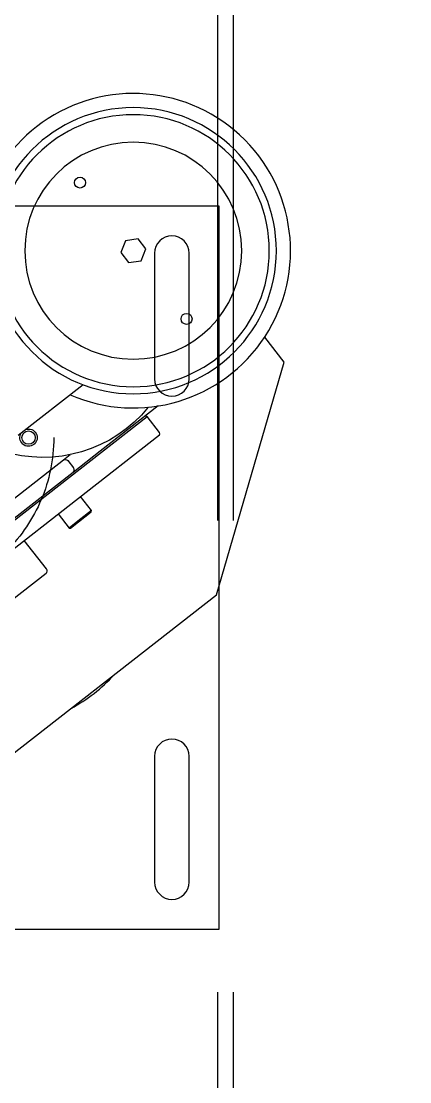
# Model space of a CAD drawing. Header units: millimetres. Extents: x 10462777 to 22643323, y 453826 to 1389191.
# Drawn here: x 11298692 to 11298939, y 595325 to 595999 of the extents above; entities that cross this region are included whole.
import ezdxf

# ---------------------------------------------------------------- set-up
doc = ezdxf.new("R2010")
doc.units = ezdxf.units.MM
doc.header["$LTSCALE"] = 200
doc.header["$MEASUREMENT"] = 0
doc.linetypes.add('DASHED', pattern=[3.5, 2, -1.5])
doc.linetypes.add('HIDDEN', pattern=[3.75, 2.5, -1.25])
doc.layers.get('0').update_dxf_attribs({"linetype": 'CONTINUOUS'})
doc.layers.add('203', color=7, linetype='CONTINUOUS', true_color=0xffffff)
doc.layers.add('TOP$23', color=7, linetype='CONTINUOUS', true_color=0xffffff)
doc.layers.add('LAYOUT', color=8, linetype='CONTINUOUS', lineweight=25)

# ---------------------------------------------------------------- blocks, each defined once
blk = doc.blocks.new('r710ic')
at = {"layer": 'LAYOUT', "color": 3}
blk.add_circle((272041.37, 104232.63), 2050.12, dxfattribs=at)

msp = doc.modelspace()

# ---------------------------------------------------------------- linework, layer by layer
at = {"linetype": 'HIDDEN'}
msp.add_circle((11298611.13364, 595734.49862, 0), 101.50652, dxfattribs=at)
at = {"layer": '203', "color": 155, "linetype": 'Continuous'}
for p, q in [((11298817.7761, 595881.75573, 0), (11298457.77099, 595881.75573, 0)), ((11298817.7761, 595421.7492, 0), (11298817.7761, 595881.75573, 0)), ((11298683.27419, 595421.7492, 0), (11298817.7761, 595421.7492, 0))]:
    msp.add_line(p, q, dxfattribs=at)
at = {"layer": '203', "color": 252, "linetype": 'Continuous'}
for p, q in [((11298766.2449, 595860.81357, 0), (11298758.24055, 595859.68863, 0)), ((11298771.22131, 595854.44406, 0), (11298766.2449, 595860.81357, 0)), ((11298758.24055, 595859.68863, 0), (11298755.21259, 595852.19419, 0)), ((11298768.19335, 595846.94962, 0), (11298771.22131, 595854.44406, 0)), ((11298755.21259, 595852.19419, 0), (11298760.189, 595845.82468, 0)), ((11298760.189, 595845.82468, 0), (11298768.19335, 595846.94962, 0)), ((11298776.77552, 595851.75531, 0), (11298776.77552, 595771.75417, 0)), ((11298798.77583, 595771.75417, 0), (11298798.77583, 595851.75531, 0)), ((11298859.23573, 595782.39805, 0), (11298846.76263, 595798.36288, 0)), ((11298816.1433, 595634.51729, 0), (11298859.23573, 595782.39805, 0)), ((11298731.2956, 595768.10021, 0), (11298690.01843, 595735.85095, 0)), ((11298778.93813, 595754.56118, 0), (11298742.22601, 595725.87853, 0)), ((11298679.99087, 595675.98685, 0), (11298771.97242, 595747.85071, 0)), ((11298771.97242, 595747.85071, 0), (11298770.5691, 595748.02258, 0)), ((11298779.97651, 595737.60595, 0), (11298771.97242, 595747.85071, 0)), ((11298568.66567, 595571.24279, 0), (11298779.80416, 595736.20225, 0)), ((11298644.63277, 595630.5948, 0), (11298779.80416, 595736.20225, 0)), ((11298742.22601, 595725.87853, 0), (11298724.88953, 595712.33379, 0)), ((11298673.02755, 595684.50513, 0), (11298718.73282, 595720.21401, 0)), ((11298718.73282, 595720.21401, 0), (11298723.13082, 595723.6501, 0)), ((11298721.54021, 595719.8693, 0), (11298725.23423, 595715.14117, 0)), ((11298724.88953, 595712.33379, 0), (11298530.24811, 595560.26324, 0)), ((11298736.61209, 595687.9899, 0), (11298729.59345, 595696.97336, 0)), ((11298715.40906, 595685.89129, 0), (11298722.4277, 595676.90784, 0)), ((11298736.61209, 595687.9899, 0), (11298727.98691, 595681.25117, 0)), ((11298728.45851, 595680.8582, 0), (11298736.50868, 595687.14769, 0)), ((11298736.50868, 595687.14769, 0), (11298736.61209, 595687.9899, 0)), ((11298727.98691, 595681.25117, 0), (11298722.4277, 595676.90784, 0)), ((11298723.26991, 595676.80443, 0), (11298728.45851, 595680.8582, 0)), ((11298722.4277, 595676.90784, 0), (11298723.26991, 595676.80443, 0)), ((11298708.05647, 595650.95899, 0), (11298693.89557, 595669.08412, 0)), ((11298671.54157, 595619.89234, 0), (11298707.71177, 595648.1516, 0)), ((11298671.54157, 595619.89234, 0), (11298707.71177, 595648.1516, 0)), ((11298658.53891, 595511.38325, 0), (11298816.1433, 595634.51729, 0)), ((11298776.77552, 595531.75076, 0), (11298776.77552, 595451.74963, 0)), ((11298798.77583, 595451.74963, 0), (11298798.77583, 595531.75076, 0))]:
    msp.add_line(p, q, dxfattribs=at)
at = {"layer": '203', "color": 252, "linetype": 'Continuous', "extrusion": (0, 0, -1)}
for radius in [91.00129, 86.50123, 69.00098]:
    msp.add_circle((-11298763.21695, 595853.31912, 0), radius, dxfattribs=at)
at = {"layer": '203', "color": 252, "linetype": 'Continuous'}
for centre, radius in [((11298729.35509, 595896.66033, 0), 3.50005), ((11298797.07881, 595809.97792, 0), 3.50005), ((11298696.61195, 595734.42946, 0), 4.25006)]:
    msp.add_circle(centre, radius, dxfattribs=at)
for centre, radius, start, end in [((11298763.21695, 595853.31912, 0), 100.00142, 246.35562273, 128.00000004), ((11298763.21695, 595853.31912, 0), 100.00142, 128.00000004, 202.03062186), ((11298787.77568, 595851.75531, 0), 11.00016, 0, 180), ((11298787.77568, 595771.75417, 0), 11.00016, 180, 0), ((11298779.18849, 595736.99028, 0), 1.00001, 308.00000004, 38), ((11298723.65819, 595713.90983, 0), 2.00003, 308.00000004, 38), ((11298706.48043, 595649.72765, 0), 2.00003, 308.00000004, 38), ((11298675.77409, 595651.75247, 0), 101.50144, 298.14187287, 317.86312541), ((11298787.77568, 595531.75076, 0), 11.00016, 0, 180), ((11298787.77568, 595451.74963, 0), 11.00016, 180, 0)]:
    msp.add_arc(centre, radius, start, end, dxfattribs=at)
at = {"layer": '203', "color": 252, "linetype": 'Continuous', "extrusion": (0, 0, -1)}
for centre, radius, start, end in [((-11298705.69135, 595808.3752, 0), 86.50123, 219.13819507, 64.86180425), ((-11298696.61195, 595734.42946, 0), 5.50008, 71.65369399, 32.33499469), ((-11298719.96416, 595718.63796, 0), 2.00003, 51.99999996, 142)]:
    msp.add_arc(centre, radius, start, end, dxfattribs=at)
at = {"layer": 'TOP$23', "linetype": 'DASHED'}
for p, q in [((11298816.66913, 600981.71124), (11298816.66913, 594581.71124)), ((11298826.66913, 600981.71124), (11298826.66913, 594581.71124))]:
    msp.add_line(p, q, dxfattribs=at)

# ---------------------------------------------------------------- block references
at = {"layer": 'LAYOUT', "color": 2, "rotation": 89.99999999999999}
msp.add_blockref('r710ic', (11403573.40786, 324839.74027, 0), dxfattribs=at)

doc.saveas('drawing.dxf')
